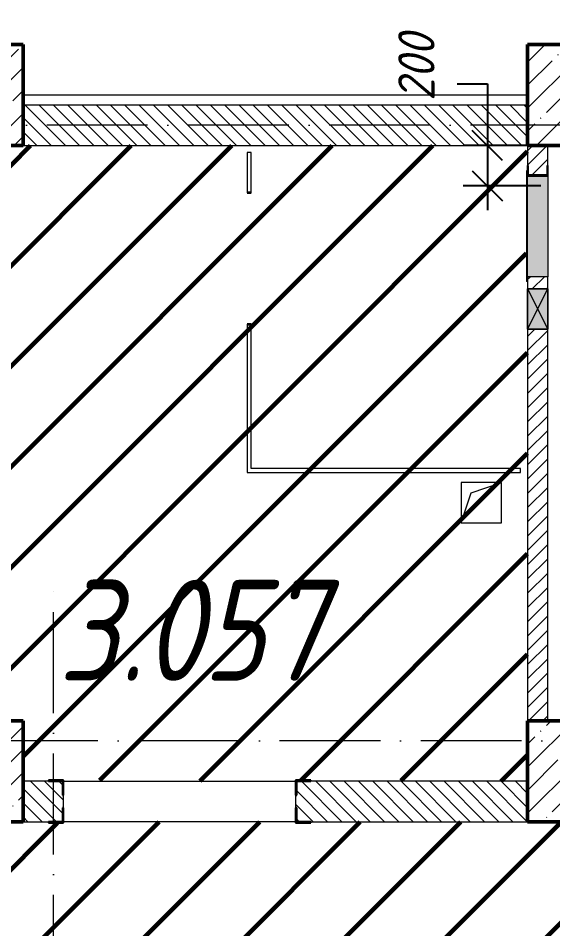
# Model space of a CAD drawing. Header units: millimetres. Extents: x -606178 to 312196, y -19338 to 632709.
# Drawn here: x -65740 to -63090, y 460245 to 464756 of the extents above; entities that cross this region are included whole.
import ezdxf

# ---------------------------------------------------------------- set-up
doc = ezdxf.new("R2010")
doc.units = ezdxf.units.MM
doc.linetypes.add('50_200_ШТРИХ_1Т_ш5_п1_п1_', pattern=[700, 500, -100, 0, -100])
for name, color, linetype, lineweight in [('6.4.1) Окр пт с инж. ПТ2.16', 3, 'Continuous', 60), ('A-____-____-DIMS', 7, 'Continuous', 9), ('A-DETL-GENF-OTLN', 7, 'Continuous', 9), ('A-DOOR-OPNG-MCUT', 7, 'Continuous', 35), ('A-FLOR-____-OTLN', 7, 'Continuous', 9), ('A-GENM-____-MCUT', 7, 'Continuous', 25), ('A-GENM-____-OTLN', 7, 'Continuous', 9), ('A-GENM-____-OTLN-1', 7, 'Continuous', 25), ('A-GLAZ-____-OTLN', 7, 'Continuous', 9), ('A-WALL-____-MCUT-3', 7, 'Continuous', 9), ('A-WALL-____-PATT-1', 7, 'Continuous', 9), ('A-WALL-FNSH-MCUT-1', 7, 'Continuous', 9), ('I-WALL-____-OTLN', 7, 'Continuous', 9), ('S-COLS-____-MCUT', 7, 'Continuous', 50), ('S-COLS-____-OTLN', 7, 'Continuous', 9), ('S-GRID-____-OTLN-1', 7, '50_200_ШТРИХ_1Т_ш5_п1_п1_', 9), ('Марки помещений', 7, 'Continuous', 9)]:
    doc.layers.add(name, color=color, linetype=linetype, lineweight=lineweight)
doc.layers.add('A-DOOR-____-OTLN-2', color=7, linetype='Continuous', lineweight=9, true_color=0xffffff)
doc.layers.add('A-GLAZ-____-OTLN-1', color=7, linetype='Continuous', lineweight=9, true_color=0xc0c0c0)
doc.styles.add('ISOCPEUR_I_10', font='isocpeui.ttf', dxfattribs={"width": 0.9, "height": 180})
doc.styles.add('ISOCPEUR_I_2', font='isocpeui.ttf', dxfattribs={"width": 0.85, "height": 2.3})
doc.dimstyles.new('ISO-1_8_0_9К_СРЕДНИЙ_Кладочные_4', dxfattribs={"dimscale": 304.8, "dimtxt": 179.276612, "dimasz": 0.492126, "dimexe": 0.393701, "dimexo": 0, "dimgap": 0, "dimtad": 1, "dimdec": 3, "dimrnd": 0.001, "dimdsep": 46, "dimtxsty": 'ISOCPEUR_I_10', "dimblk1": 'OBLIQUE', "dimblk2": 'OBLIQUE', "dimsah": 1, "dimcen": 0.09, "dimdle": 0.393701, "dimazin": 0, "dimtfac": 1, "dimtdec": 4, "dimtix": 1, "dimtmove": 1, "dimatfit": 3, "dimfxl": 1, "dimtvp": 1, "dimtolj": 1, "dimtzin": 0, "dimarcsym": 2})
pattern_1 = [(135, (-140714.89, 451794.26), (-35.35534, -35.35534), [])]

# ---------------------------------------------------------------- blocks, each defined once
blk = doc.blocks.new('BSC_Колонна _Прямоугольная - 500х500-V23-АР1_План отверстий 3 этажа в осях 1-64_А-ГГ')
at = {"layer": 'S-COLS-____-OTLN'}
h = blk.add_hatch(dxfattribs=at)
h.set_pattern_fill('FP_60', color=256, style=0, pattern_type=2)
h.set_pattern_definition([(45, (-77750, -12581.04), (-114.04925, 114.04925), []), (45, (-77635.95, -12581.04), (-114.04925, 114.04925), [201.613, -40.323, 3.353, -36.97])])
h.paths.add_polyline_path([(-250, -250), (250, -250), (250, 250), (-250, 250)], flags=0)
at = {"layer": 'S-COLS-____-MCUT'}
for p, q in [((250, 250), (-250, 250)), ((-250, 250), (-250, -250)), ((250, -50), (250, 250)), ((-250, -250), (250, -250))]:
    blk.add_line(p, q, dxfattribs=at)
blk = doc.blocks.new('DOR_ДУ_распашная__1Ст_Прямоугольная_ШЕР - Вн_650х2100h_Кабинки С_у-17949503-АР1_План отверстий 3 этажа в осях 1-64_А-ГГ')
at = {"layer": 'A-DOOR-OPNG-MCUT'}
for p, q in [((-325, 10), (-325, -10)), ((325, -10), (325, 10))]:
    blk.add_line(p, q, dxfattribs=at)
blk = doc.blocks.new('BSC_Колонна _Прямоугольная - 500х500-V154-АР1_План отверстий 3 этажа в осях 1-64_А-ГГ')
at = {"layer": 'S-COLS-____-OTLN'}
h = blk.add_hatch(dxfattribs=at)
h.set_pattern_fill('FP_177', color=256, style=0, pattern_type=2)
h.set_pattern_definition([(45, (-74750, -12581.04), (-114.04925, 114.04925), []), (45, (-74635.95, -12581.04), (-114.04925, 114.04925), [201.613, -40.323, 3.353, -36.97])])
h.paths.add_polyline_path([(-250, -250), (250, -250), (250, 250), (-250, 250)], flags=0)
at = {"layer": 'S-COLS-____-MCUT'}
for p, q in [((250, 250), (-250, 250)), ((-250, 250), (-250, -250)), ((250, -250), (250, 250)), ((-250, -250), (250, -250))]:
    blk.add_line(p, q, dxfattribs=at)
blk = doc.blocks.new('BSC_Колонна _Прямоугольная - 500х500-V158-АР1_План отверстий 3 этажа в осях 1-64_А-ГГ')
at = {"layer": 'S-COLS-____-OTLN'}
h = blk.add_hatch(dxfattribs=at)
h.set_pattern_fill('FP_182', color=256, style=0, pattern_type=2)
h.set_pattern_definition([(45, (-77750, -9231.04), (-114.04925, 114.04925), []), (45, (-77635.95, -9231.04), (-114.04925, 114.04925), [201.613, -40.323, 3.353, -36.97])])
h.paths.add_polyline_path([(-250, -250), (250, -250), (250, 250), (-250, 250)], flags=0)
at = {"layer": 'S-COLS-____-MCUT'}
for p, q in [((250, 250), (-250, 250)), ((-250, 250), (-250, -250)), ((250, -250), (250, 250)), ((-250, -250), (250, -250))]:
    blk.add_line(p, q, dxfattribs=at)
blk = doc.blocks.new('BSC_Колонна _Прямоугольная - 500х500-V159-АР1_План отверстий 3 этажа в осях 1-64_А-ГГ')
at = {"layer": 'S-COLS-____-OTLN'}
h = blk.add_hatch(dxfattribs=at)
h.set_pattern_fill('FP_183', color=256, style=0, pattern_type=2)
h.set_pattern_definition([(45, (-74750, -9231.04), (-114.04925, 114.04925), []), (45, (-74635.95, -9231.04), (-114.04925, 114.04925), [201.613, -40.323, 3.353, -36.97])])
h.paths.add_polyline_path([(-250, -250), (250, -250), (250, 250), (-250, 250), (-250, 103.3)], flags=0)
at = {"layer": 'S-COLS-____-MCUT'}
for p, q in [((250, 250), (-250, 250)), ((-250, 250), (-250, -250)), ((250, -250), (250, 250)), ((-250, -250), (250, -250))]:
    blk.add_line(p, q, dxfattribs=at)
blk = doc.blocks.new('154_Стойка_СКБ_Уголок - СМ-2180_200-28268025-АР1_План отверстий 3 этажа в осях 1-64_А-ГГ')
at = {"layer": 'A-GENM-____-MCUT'}
for p, q in [((125, 156), (125, 81)), ((200, 156), (125, 156)), ((131, 81), (131, 150)), ((131, 150), (200, 150)), ((200, 150), (200, 156)), ((125, 81), (131, 81)), ((131, 19), (125, 19)), ((125, 19), (125, -56)), ((131, -50), (131, 19)), ((125, -56), (200, -56)), ((200, -50), (131, -50)), ((200, -56), (200, -50))]:
    blk.add_line(p, q, dxfattribs=at)
blk = doc.blocks.new('Фахверк_СКБ_Уголок - 200_3550_зеркало-28264001-АР1_План отверстий 3 этажа в осях 1-64_А-ГГ')
at = {"layer": 'A-GENM-____-MCUT'}
for p, q in [((200, 156), (125, 156)), ((125, 156), (125, 81)), ((131, 81), (131, 150)), ((131, 150), (200, 150)), ((200, 150), (200, 156)), ((125, 81), (131, 81)), ((131, 19), (125, 19)), ((125, 19), (125, -56)), ((131, -50), (131, 19)), ((125, -56), (200, -56)), ((200, -50), (131, -50)), ((200, -56), (200, -50))]:
    blk.add_line(p, q, dxfattribs=at)
blk = doc.blocks.new('AR_Отверстие Ниша - Лючок-32404986-АР1_План отверстий 3 этажа в осях 1-64_А-ГГ')
at = {"layer": 'A-GLAZ-____-OTLN'}
blk.add_hatch(color=256, dxfattribs=at).paths.add_polyline_path([(-250, 47), (-250, -50), (250, -50), (250, 50), (-250, 50)], flags=0)
for p, q in [((-250, 50), (250, 50)), ((-250, -50), (-250, 50)), ((250, -50), (-250, -50))]:
    blk.add_line(p, q, dxfattribs=at)
blk = doc.blocks.new('Л_Общий_Лючок - Лючок-29697444-АР1_План отверстий 3 этажа в осях 1-64_А-ГГ')
at = {"layer": 'A-GLAZ-____-OTLN-1'}
blk.add_hatch(color=256, dxfattribs=at).paths.add_polyline_path([(524, 0), (-24, 0), (-24, -6), (524, -6)], flags=0)
at = {"layer": 'A-GLAZ-____-OTLN'}
for p, q in [((-24, 0), (-24, -6)), ((524, 0), (524, -6)), ((-24, -6), (524, -6))]:
    blk.add_line(p, q, dxfattribs=at)
blk = doc.blocks.new('154_Фахверк_СКБ_Швеллер - Тип_100_3960_зеркало-29769493-АР1_План отверстий 3 этажа в осях 1-64_А-ГГ')
at = {"layer": 'A-GENM-____-MCUT'}
for p, q in [((175, 50), (125, 50)), ((125, 50), (125, -50)), ((128, 47), (175, 47)), ((128, -47), (128, 47)), ((175, 47), (175, 50)), ((125, -50), (175, -50)), ((175, -47), (128, -47)), ((175, -50), (175, -47))]:
    blk.add_line(p, q, dxfattribs=at)
blk = doc.blocks.new('AR_Отверстие прямоугольное _в плите_ - AR_Отверстие прямоугольное _в плите_-30459207-АР1_План отверстий 3 этажа в осях 1-64_А-ГГ')
at = {"layer": 'A-GENM-____-OTLN'}
for p, q in [((100, 100), (-100, 100)), ((-100, 100), (-100, -100)), ((-50, 50), (100, 100)), ((100, -100), (100, 100)), ((-100, -100), (-50, 50)), ((-100, -100), (100, -100))]:
    blk.add_line(p, q, dxfattribs=at)
blk = doc.blocks.new('AR_Отверстие прямоугольное _в стене__БезПР - AR_Отверстие прямоугольное _в стене__БезПР-36427953-АР1_План отверстий 3 этажа в осях 1-64_А-ГГ')
at = {"layer": 'A-GLAZ-____-OTLN'}
blk.add_hatch(color=256, dxfattribs=at).paths.add_polyline_path([(100, 50), (-100, 50), (-100, -50), (100, -50)], flags=0)
at = {"layer": 'A-DETL-GENF-OTLN'}
for p, q in [((-100, -50), (-100, 50)), ((-100, 50), (100, 50)), ((100, 50), (-100, -50)), ((-100, 50), (100, -50)), ((100, 50), (-100, 50)), ((-100, 50), (-100, -50)), ((100, 50), (100, -50)), ((100, -50), (100, 50)), ((100, -50), (-100, -50)), ((-100, -50), (100, -50))]:
    blk.add_line(p, q, dxfattribs=at)
blk = doc.blocks.new('_Oblique')
at = {"color": 0, "linetype": 'ByBlock', "lineweight": -2}
blk.add_line((-0.5, -0.5), (0.5, 0.5), dxfattribs=at)
blk = doc.blocks.new('*D5033')
at = {"layer": 'A-____-____-DIMS', "color": 0, "lineweight": -2, "transparency": 16777216}
for p, q in [((-63564, 464431), (-63414, 464431)), ((-63414, 464431), (-63414, 464125.3)), ((-63414, 464245.3), (-63414, 463805.3)), ((-63214.9, 464125.3), (-63534, 464125.3)), ((-63149.2, 463925.3), (-63534, 463925.3))]:
    blk.add_line(p, q, dxfattribs=at)
at = {"layer": 'Defpoints', "color": 0, "transparency": 16777216}
for p in [(-63214.9, 464125.3), (-63414, 463925.3), (-63149.2, 463925.3)]:
    blk.add_point(p, dxfattribs=at)
at = {"layer": 'A-____-____-DIMS', "color": 0, "lineweight": -2, "transparency": 16777216, "xscale": 150, "yscale": 150, "zscale": 150}
for p, rotation in [((-63414, 464125.3), 90), ((-63414, 463925.3), 270)]:
    blk.add_blockref('_Oblique', p, dxfattribs=dict(at, rotation=rotation))
at = {"layer": 'A-____-____-DIMS', "color": 0, "transparency": 16777216, "insert": (-63856.1, 464346.2), "char_height": 180, "width": 409.578, "attachment_point": 1, "rotation": 90, "line_spacing_factor": 1.149209, "style": 'ISOCPEUR_I_10'}
blk.add_mtext('\\A1;200', dxfattribs=at)

msp = doc.modelspace()

# ---------------------------------------------------------------- hatches: boundary and pattern name
at = {"layer": '6.4.1) Окр пт с инж. ПТ2.16'}
h = msp.add_hatch(dxfattribs=at)
h.set_pattern_fill('ANSI31', color=256, scale=111)
h.paths.add_polyline_path([(-63220.891, 463999.3011), (-63214.891, 464025.3011), (-63214.891, 464125.3011), (-65714.891, 464125.3011), (-65964.891, 464125.3011), (-65964.891, 463750.3011), (-65958.891, 463750.3011), (-65958.891, 463675.3011), (-65964.891, 461875.3011), (-65958.891, 461875.3011), (-65958.891, 461800.3011), (-65963.7481, 461375.3011), (-65764.891, 461375.3011), (-65764.891, 461275.3011), (-65714.891, 461275.3011), (-65714.891, 460975.3011), (-65589.891, 460975.3011), (-65589.891, 460981.3011), (-65514.891, 460981.3011), (-64364.891, 460975.3011), (-64364.891, 460981.3011), (-64289.891, 460981.3011), (-63214.891, 460975.3011), (-63214.891, 461275.3011), (-63214.891, 463215.3011), (-63214.891, 463415.3011), (-63214.891, 463451.3011), (-63220.891, 463451.3011)])
h.paths.add_polyline_path([(-58014.891, 463525.3011), (-58014.891, 464025.3011), (-58014.891, 464075.3011), (-58014.891, 464125.3011), (-59839.891, 464125.3011), (-59839.891, 464119.3011), (-59914.891, 464119.3011), (-61114.891, 464125.3011), (-61114.891, 464119.3011), (-61189.891, 464119.3011), (-62314.891, 464124.8113), (-62314.891, 463675.3011), (-62714.891, 463675.3011), (-62714.891, 463415.3011), (-62714.891, 463215.3011), (-62714.891, 461775.3011), (-62714.891, 461375.3011), (-62714.891, 461325.3011), (-62714.891, 461275.3011), (-62714.891, 460975.3011), (-61789.891, 460975.3011), (-61789.891, 460981.3011), (-61714.891, 460981.3011), (-60564.891, 460975.3011), (-60564.891, 460981.3011), (-60489.891, 460981.3011), (-59369.891, 460975.3011), (-59369.891, 461255.3011), (-59369.891, 461355.3011), (-58939.891, 461355.3011), (-58939.891, 460975.3011), (-58014.891, 460975.3011), (-58014.891, 461325.3011), (-58014.891, 461435.3011), (-58014.891, 461735.3011), (-58014.891, 462525.3011), (-58014.891, 462575.3011)])
h.paths.add_polyline_path([(-52064.891, 463375.3011), (-52064.891, 463875.3011), (-52064.891, 464125.3011), (-53939.891, 464125.3011), (-53939.891, 464119.3011), (-54014.891, 464119.3011), (-54014.891, 464125.3011), (-55214.891, 464125.3011), (-55214.891, 464119.3011), (-55289.891, 464119.3011), (-55914.891, 464121.153), (-55914.891, 463425.3011), (-57314.891, 463425.3011), (-57314.891, 461735.3011), (-57314.891, 461435.3011), (-57314.891, 460975.3011), (-55219.891, 460975.3011), (-55219.891, 460981.3011), (-55144.891, 460981.3011), (-55144.891, 460975.3011), (-53994.891, 460975.3011), (-53994.891, 460981.3011), (-53919.891, 460981.3011), (-52064.891, 460976.3654), (-52064.891, 462525.3011), (-52064.891, 462575.3011)])
h = msp.add_hatch(dxfattribs=at)
h.set_pattern_fill('ANSI31', color=256, scale=111)
h.paths.add_polyline_path([(-102414.891, 460775.3011), (-102914.891, 460775.3011), (-102914.891, 461025.3011), (-104714.891, 461025.3011), (-104714.891, 461019.3011), (-104789.891, 461019.3011), (-105214.891, 461023.3811), (-105214.891, 460925.3011), (-105414.891, 460925.3011), (-105414.891, 460775.3011), (-105914.891, 460775.3011), (-105914.891, 461025.3011), (-107714.891, 461025.3011), (-107714.891, 461019.3011), (-107789.891, 461019.3011), (-108839.891, 461025.3011), (-108839.891, 461019.3011), (-108914.891, 461019.3011), (-110714.891, 461025.3011), (-110714.891, 461019.3011), (-110789.891, 461019.3011), (-111414.891, 461025.3011), (-111414.891, 460775.3011), (-111914.891, 460775.3011), (-111914.891, 461025.3011), (-113714.891, 461025.3011), (-113714.891, 461019.3011), (-113789.891, 461019.3011), (-114214.891, 461023.3811), (-114214.891, 460925.3011), (-114414.891, 460925.3011), (-114414.891, 460775.3011), (-114914.891, 460775.3011), (-114914.891, 461025.3011), (-121964.891, 461025.3011), (-123114.891, 461025.3011), (-123114.891, 461275.3011), (-125679.3407, 461275.3011, -0.683488624), (-125772.5126, 461275.3011), (-131114.891, 461275.3011), (-131114.891, 461025.3011), (-135114.891, 461025.3011), (-142664.891, 461025.3011), (-142664.891, 460775.3011), (-142914.891, 460775.3011), (-142914.891, 460450.3011), (-142908.891, 460450.3011), (-142908.891, 460375.3011), (-142914.891, 458575.3011), (-142908.891, 458575.3011), (-142908.891, 458500.3011), (-142911.691, 458325.3011), (-142814.891, 458325.3011), (-142814.891, 458125.3011), (-142664.891, 458125.3011), (-142664.891, 457875.3011), (-134889.891, 457875.3011), (-134889.891, 457881.3011), (-134814.891, 457881.3011), (-133664.891, 457881.2181), (-133664.891, 457881.3011), (-133589.891, 457881.3011), (-132139.891, 457881.1949), (-132139.891, 457881.3011), (-132064.891, 457881.3011), (-130914.891, 457881.2153), (-130914.891, 457881.3011), (-130839.891, 457881.3011), (-129789.891, 457881.2215), (-129789.891, 457881.3011), (-129714.891, 457881.3011), (-128714.891, 457881.2242), (-128714.891, 457881.3011), (-128639.891, 457881.3011), (-128039.891, 457881.2543), (-128039.891, 457881.3011), (-127964.891, 457881.3011), (-126814.891, 457881.2106), (-126814.891, 457881.3011), (-126739.891, 457881.3011), (-121714.891, 457880.8993), (-121714.891, 457881.3011), (-121639.891, 457881.3011), (-117089.891, 457880.9107), (-117089.891, 457881.3011), (-117014.891, 457881.3011), (-115314.891, 457881.1449), (-115314.891, 457881.3011), (-115239.891, 457881.3011), (-111389.891, 457880.9375), (-111389.891, 457881.3011), (-111236.891, 457881.3011), (-111224.891, 457875.3011), (-110824.891, 457875.3011), (-110614.891, 457875.3011), (-110614.891, 457881.3011), (-110539.891, 457881.3011), (-110389.891, 457881.2858), (-110389.891, 457881.3011), (-110314.891, 457881.3011), (-109614.891, 457881.2295), (-109614.891, 457881.3011), (-109539.891, 457881.3011), (-107739.891, 457881.1144), (-107739.891, 457881.3011), (-107664.891, 457881.3011), (-106514.891, 457881.1778), (-106514.891, 457881.3011), (-106439.891, 457881.3011), (-102414.891, 457880.8598)])
h.paths.add_polyline_path([(-68864.891, 460775.3011), (-69364.891, 460775.3011), (-69364.891, 461025.3011), (-71864.891, 461025.3011), (-71864.891, 460775.3011), (-72364.891, 460775.3011), (-72364.891, 460925.3011), (-72564.891, 460925.3011), (-72539.891, 461000.3011), (-72364.891, 461025.3011), (-72364.891, 461275.3011), (-72708.891, 461275.3011), (-72708.891, 461206.3011), (-72714.891, 461094.3011), (-72714.891, 461275.3011), (-77864.891, 461275.3011), (-77864.891, 460996.7297), (-77664.891, 461025.3011), (-77664.891, 460925.3011), (-77864.891, 460925.3011), (-77864.891, 460775.3011), (-78364.891, 460775.3011), (-78364.891, 460925.3011), (-78564.891, 460925.3011), (-78564.891, 461025.3011), (-80514.891, 461025.3011), (-80514.891, 461019.3011), (-80589.891, 461019.3011), (-80864.891, 461025.3011), (-80864.891, 460775.3011), (-81364.891, 460775.3011), (-81364.891, 461025.3011), (-81639.891, 461025.3011), (-81639.891, 461019.3011), (-81714.891, 461019.3011), (-81714.891, 461025.3011), (-83514.891, 461025.3011), (-83514.891, 461019.3011), (-83589.891, 461019.3011), (-84639.891, 461025.3011), (-84639.891, 461019.3011), (-84714.891, 461019.3011), (-86514.891, 461025.3011), (-86514.891, 461019.3011), (-86664.891, 461019.3011), (-86664.891, 460925.3011), (-86864.891, 460925.3011), (-86864.891, 460775.3011), (-87364.891, 460775.3011), (-87364.891, 460925.3011), (-87564.891, 460925.3011), (-87539.891, 461000.3011), (-87364.891, 461025.3011), (-87364.891, 461275.3011), (-87708.891, 461275.3011), (-87708.891, 461206.3011), (-87714.891, 461094.3011), (-87714.891, 461275.3011), (-89514.891, 461275.3011), (-89514.891, 461206.3011), (-89514.891, 461094.3011), (-89514.891, 461019.3011), (-89589.891, 461019.3011), (-89864.891, 461025.3011), (-89864.891, 460775.3011), (-90364.891, 460775.3011), (-90364.891, 460925.3011), (-90564.891, 460925.3011), (-90539.891, 461000.3011), (-90364.891, 461025.3011), (-90364.891, 461275.3011), (-90708.891, 461275.3011), (-90708.891, 461206.3011), (-90714.891, 461094.3011), (-90714.891, 461275.3011), (-92514.891, 461275.3011), (-92514.891, 461206.3011), (-92514.891, 461094.3011), (-92514.891, 461019.3011), (-92589.891, 461019.3011), (-93639.891, 461025.3011), (-93639.891, 461019.3011), (-93714.891, 461019.3011), (-93714.891, 461025.3011), (-95514.891, 461025.3011), (-95514.891, 461019.3011), (-95664.891, 461019.3011), (-95664.891, 460925.3011), (-95864.891, 460925.3011), (-95864.891, 460775.3011), (-96364.891, 460775.3011), (-96364.891, 460925.3011), (-96564.891, 460925.3011), (-96539.891, 461000.3011), (-96364.891, 461025.3011), (-96364.891, 461275.3011), (-96708.891, 461275.3011), (-96708.891, 461206.3011), (-96714.891, 461094.3011), (-96714.891, 461275.3011), (-98514.891, 461275.3011), (-98514.891, 461206.3011), (-98514.891, 461094.3011), (-98514.891, 461019.3011), (-98589.891, 461019.3011), (-98864.891, 461025.3011), (-98864.891, 460775.3011), (-99364.891, 460775.3011), (-99364.891, 460925.3011), (-99564.891, 460925.3011), (-99539.891, 461000.3011), (-99364.891, 461025.3011), (-99364.891, 461275.3011), (-99708.891, 461275.3011), (-99708.891, 461206.3011), (-99714.891, 461094.3011), (-99714.891, 461275.3011), (-101514.891, 461275.3011), (-101514.891, 461206.3011), (-101514.891, 461094.3011), (-101514.891, 461019.3011), (-101589.891, 461019.3011), (-101864.891, 461025.3011), (-101864.891, 460775.3011), (-102364.891, 460775.3011), (-102364.891, 457875.3011), (-98339.891, 457875.3011), (-98339.891, 457881.3011), (-98264.891, 457881.3011), (-96564.891, 457881.082), (-96564.891, 457881.3011), (-96489.891, 457881.3011), (-95164.891, 457881.1236), (-95164.891, 457881.3011), (-95089.891, 457881.3011), (-94989.891, 457881.2873), (-94989.891, 457881.3011), (-94914.891, 457881.3011), (-93114.891, 457881.0511), (-93114.891, 457881.3011), (-93039.891, 457881.3011), (-86539.891, 457880.3574), (-86539.891, 457881.3011), (-86464.891, 457881.3011), (-84764.891, 457881.0076), (-84764.891, 457881.3011), (-84689.891, 457881.3011), (-84039.891, 457881.1829), (-84039.891, 457881.3011), (-83964.891, 457881.3011), (-83064.891, 457881.1337), (-83064.891, 457881.3011), (-82989.891, 457881.3011), (-77539.891, 457880.2556), (-77539.891, 457881.3011), (-77464.891, 457881.3011), (-75764.891, 457880.905), (-75764.891, 457881.3011), (-75689.891, 457881.3011), (-71739.891, 457880.3126), (-71739.891, 457881.3011), (-71664.891, 457881.3011), (-70764.891, 457881.0305), (-70764.891, 457881.3011), (-70689.891, 457881.3011), (-68864.891, 457880.7241)])
h.paths.add_polyline_path([(-99708.891, 461025.3011), (-99639.891, 461025.3011), (-99639.891, 461019.3011), (-99708.891, 461019.3011)], flags=16)
h.paths.add_polyline_path([(-96708.891, 461025.3011), (-96639.891, 461025.3011), (-96639.891, 461019.3011), (-96708.891, 461019.3011)], flags=16)
h.paths.add_polyline_path([(-90708.891, 461025.3011), (-90639.891, 461025.3011), (-90639.891, 461019.3011), (-90708.891, 461019.3011)], flags=16)
h.paths.add_polyline_path([(-87708.891, 461025.3011), (-87639.891, 461025.3011), (-87639.891, 461019.3011), (-87708.891, 461019.3011)], flags=16)
h.paths.add_polyline_path([(-72708.891, 461025.3011), (-72639.891, 461025.3011), (-72639.891, 461019.3011), (-72708.891, 461019.3011)], flags=16)
h.paths.add_polyline_path([(-51664.891, 460775.3011), (-53919.891, 460775.3011), (-53919.891, 460769.3011), (-53994.891, 460769.3011), (-53994.891, 460775.3011), (-55144.891, 460775.3011), (-55144.891, 460769.3011), (-55219.891, 460769.3011), (-60489.891, 460775.3011), (-60489.891, 460769.3011), (-60564.891, 460769.3011), (-61714.891, 460775.3011), (-61714.891, 460769.3011), (-61789.891, 460769.3011), (-62714.891, 460775.3011), (-63214.891, 460775.3011), (-64289.891, 460775.3011), (-64289.891, 460769.3011), (-64364.891, 460769.3011), (-64364.891, 460775.3011), (-65514.891, 460775.3011), (-65514.891, 460769.3011), (-65589.891, 460769.3011), (-65714.891, 460775.3011), (-66214.891, 460775.3011), (-66214.891, 461025.3011), (-68314.891, 461025.3011), (-68314.891, 460775.3011), (-68814.891, 460775.3011), (-68814.891, 457875.3011), (-68314.891, 457875.3011), (-67989.891, 457875.3011), (-67989.891, 457881.3011), (-67914.891, 457881.3011), (-66214.891, 457880.6715), (-66214.891, 457881.3011), (-66139.891, 457881.3011), (-62489.891, 457879.7829), (-62489.891, 457881.3011), (-62414.891, 457881.3011), (-61714.891, 457880.9086), (-61714.891, 457881.3011), (-61639.891, 457881.3011), (-61489.891, 457881.2104), (-61489.891, 457881.3011), (-61414.891, 457881.3011), (-60714.891, 457880.8681), (-60714.891, 457881.3011), (-60639.891, 457881.3011), (-60489.891, 457881.2003), (-60489.891, 457881.3011), (-60414.891, 457881.3011), (-51714.891, 457875.3011), (-51664.891, 457875.3011), (-51664.891, 458575.3011)])
at = {"layer": 'A-WALL-____-PATT-1'}
h = msp.add_hatch(dxfattribs=at)
h.set_pattern_fill('FP_6', color=256, style=0, pattern_type=2)
h.set_pattern_definition(pattern_1)
h.paths.add_polyline_path([(-63214.891, 464125.3011), (-63214.891, 464325.3011), (-65714.891, 464325.3011), (-65714.891, 464125.3011), (-64727.6035, 464125.3011)], flags=0)
h = msp.add_hatch(dxfattribs=at)
h.set_pattern_fill('FP_5', color=256, style=0, pattern_type=2)
h.set_pattern_definition([(45, (-140714.89, 451794.26), (-35.35534, 35.35534), [])])
h.paths.add_polyline_path([(-63214.891, 461275.3011), (-63114.891, 461275.3011), (-63114.891, 463215.3011), (-63214.891, 463215.3011), (-63214.891, 462848.677)], flags=0)
h.paths.add_polyline_path([(-63214.891, 463415.3011), (-63114.891, 463415.3011), (-63114.891, 463475.3011), (-63214.891, 463475.3011)], flags=0)
h.paths.add_polyline_path([(-63117.891, 463978.3011), (-63117.891, 464025.3011), (-63114.891, 464025.3011), (-63114.891, 464125.3011), (-63214.891, 464125.3011), (-63214.891, 464025.3011), (-63211.891, 464025.3011), (-63211.891, 463978.3011)], flags=0)
h = msp.add_hatch(dxfattribs=at)
h.set_pattern_fill('FP_6', color=256, style=0, pattern_type=2)
h.set_pattern_definition(pattern_1)
h.paths.add_polyline_path([(-64358.891, 460775.3011), (-63214.891, 460775.3011), (-63214.891, 460975.3011), (-64358.891, 460975.3011), (-64358.891, 460906.3011), (-64364.891, 460906.3011), (-64364.891, 460844.3011), (-64358.891, 460844.3011), (-64358.891, 460776.3446)], flags=0)
h.paths.add_polyline_path([(-65714.891, 460775.3011), (-65520.891, 460775.3011), (-65520.891, 460844.3011), (-65514.891, 460844.3011), (-65514.891, 460906.3011), (-65520.891, 460906.3011), (-65520.891, 460975.3011), (-65714.891, 460975.3011), (-65714.891, 460969.3011)], flags=0)

# ---------------------------------------------------------------- linework, layer by layer
at = {"layer": 'A-FLOR-____-OTLN'}
msp.add_line((-63214.891, 464375.3011), (-65714.891, 464375.3011), dxfattribs=at)
at = {"layer": 'A-WALL-____-MCUT-3'}
for p, q in [((-63214.891, 464325.3011), (-65714.891, 464325.3011)), ((-65714.891, 464125.3011), (-63214.891, 464125.3011)), ((-65589.891, 460975.3011), (-65714.891, 460975.3011)), ((-63214.891, 460975.3011), (-64289.891, 460975.3011)), ((-65514.891, 460844.3011), (-65514.891, 460906.3011)), ((-64364.891, 460906.3011), (-64364.891, 460844.3011)), ((-65714.891, 460775.3011), (-65589.891, 460775.3011)), ((-64289.891, 460775.3011), (-63214.891, 460775.3011))]:
    msp.add_line(p, q, dxfattribs=at)
at = {"layer": 'A-WALL-FNSH-MCUT-1'}
for p, q in [((-63214.891, 464125.3011), (-63214.891, 464025.3011)), ((-63114.891, 464025.3011), (-63114.891, 464125.3011)), ((-64584.891, 464090.3011), (-64604.891, 464090.3011)), ((-64604.891, 464090.3011), (-64604.891, 463890.3011)), ((-64584.891, 463890.3011), (-64584.891, 464090.3011)), ((-63214.891, 463475.3011), (-63214.891, 463415.3011)), ((-63114.891, 463415.3011), (-63114.891, 463475.3011)), ((-64604.891, 463240.3011), (-64604.891, 462505.3011)), ((-64584.891, 462525.3011), (-64584.891, 463240.3011)), ((-63214.891, 463215.3011), (-63214.891, 461275.3011)), ((-63114.891, 461275.3011), (-63114.891, 463215.3011)), ((-63249.891, 462525.3011), (-64584.891, 462525.3011)), ((-63249.891, 462505.3011), (-63249.891, 462525.3011)), ((-64604.891, 462505.3011), (-63249.891, 462505.3011))]:
    msp.add_line(p, q, dxfattribs=at)
at = {"layer": 'I-WALL-____-OTLN'}
for p, q in [((-65514.891, 460975.3011), (-64364.891, 460975.3011)), ((-64364.891, 460775.3011), (-65514.891, 460775.3011))]:
    msp.add_line(p, q, dxfattribs=at)
at = {"layer": 'S-GRID-____-OTLN-1'}
for p, q in [((-50396.1037, 464225.3011), (-73388.1205, 464225.3011)), ((-65564.891, 447311.6528), (-65564.891, 461944.7985)), ((-36640.4843, 461175.3011), (-145171.2534, 461175.3011))]:
    msp.add_line(p, q, dxfattribs=at)

# ---------------------------------------------------------------- block references
at = {"layer": 'A-DOOR-____-OTLN-2', "rotation": 90}
msp.add_blockref('DOR_ДУ_распашная__1Ст_Прямоугольная_ШЕР - Вн_650х2100h_Кабинки С_у-17949503-АР1_План отверстий 3 этажа в осях 1-64_А-ГГ', (-64594.891, 463565.3011), dxfattribs=at)
at = {"layer": 'A-GENM-____-OTLN'}
msp.add_blockref('AR_Отверстие прямоугольное _в плите_ - AR_Отверстие прямоугольное _в плите_-30459207-АР1_План отверстий 3 этажа в осях 1-64_А-ГГ', (-63444.5502, 462355.0727), dxfattribs=at)
at = {"layer": 'A-GENM-____-OTLN-1'}
for name, p, rotation in [('154_Фахверк_СКБ_Швеллер - Тип_100_3960_зеркало-29769493-АР1_План отверстий 3 этажа в осях 1-64_А-ГГ', (-63164.891, 463850.3011), 89.99999999999984), ('Фахверк_СКБ_Уголок - 200_3550_зеркало-28264001-АР1_План отверстий 3 этажа в осях 1-64_А-ГГ', (-65389.891, 460925.3011), 180)]:
    msp.add_blockref(name, p, dxfattribs=dict(at, rotation=rotation))
msp.add_blockref('154_Стойка_СКБ_Уголок - СМ-2180_200-28268025-АР1_План отверстий 3 этажа в осях 1-64_А-ГГ', (-64489.891, 460825.3011), dxfattribs=at)
at = {"layer": 'A-GLAZ-____-OTLN'}
for name, p, rotation in [('Л_Общий_Лючок - Лючок-29697444-АР1_План отверстий 3 этажа в осях 1-64_А-ГГ', (-63214.891, 463975.3011), 269.9999999999998), ('AR_Отверстие Ниша - Лючок-32404986-АР1_План отверстий 3 этажа в осях 1-64_А-ГГ', (-63164.891, 463725.3011), 89.99999999999984), ('AR_Отверстие прямоугольное _в стене__БезПР - AR_Отверстие прямоугольное _в стене__БезПР-36427953-АР1_План отверстий 3 этажа в осях 1-64_А-ГГ', (-63164.891, 463315.3011), 89.99999999999984)]:
    msp.add_blockref(name, p, dxfattribs=dict(at, rotation=rotation))
at = {"layer": 'S-COLS-____-OTLN'}
for name, p in [('BSC_Колонна _Прямоугольная - 500х500-V154-АР1_План отверстий 3 этажа в осях 1-64_А-ГГ', (-65964.891, 464375.3011)), ('BSC_Колонна _Прямоугольная - 500х500-V23-АР1_План отверстий 3 этажа в осях 1-64_А-ГГ', (-62964.891, 464375.3011)), ('BSC_Колонна _Прямоугольная - 500х500-V159-АР1_План отверстий 3 этажа в осях 1-64_А-ГГ', (-65964.891, 461025.3011)), ('BSC_Колонна _Прямоугольная - 500х500-V158-АР1_План отверстий 3 этажа в осях 1-64_А-ГГ', (-62964.891, 461025.3011))]:
    msp.add_blockref(name, p, dxfattribs=at)

# ---------------------------------------------------------------- texts
at = {"layer": 'Марки помещений', "insert": (-65541.2529, 461973.6755), "char_height": 500, "width": 785.65375, "attachment_point": 1, "style": 'ISOCPEUR_I_2'}
msp.add_mtext('3.057', dxfattribs=at)

# ---------------------------------------------------------------- dimensions: what is measured, and where the dimension line sits
at = {"layer": 'A-____-____-DIMS'}
dim = msp.add_linear_dim(base=(-63414.0241, 463925.3011), p1=(-63214.891, 464125.3011), p2=(-63149.1597, 463925.3011), angle=90, dimstyle='ISO-1_8_0_9К_СРЕДНИЙ_Кладочные_4', override={"dimpost": '<>', "dimfxl": 210.524597}, dxfattribs=at)
dim.commit()
dim.dimension.update_dxf_attribs({"geometry": '*D5033', "text_midpoint": (-63529.1861, 464431.0012), "dimtype": 160, "text_rotation": 90})

doc.saveas('drawing.dxf')
